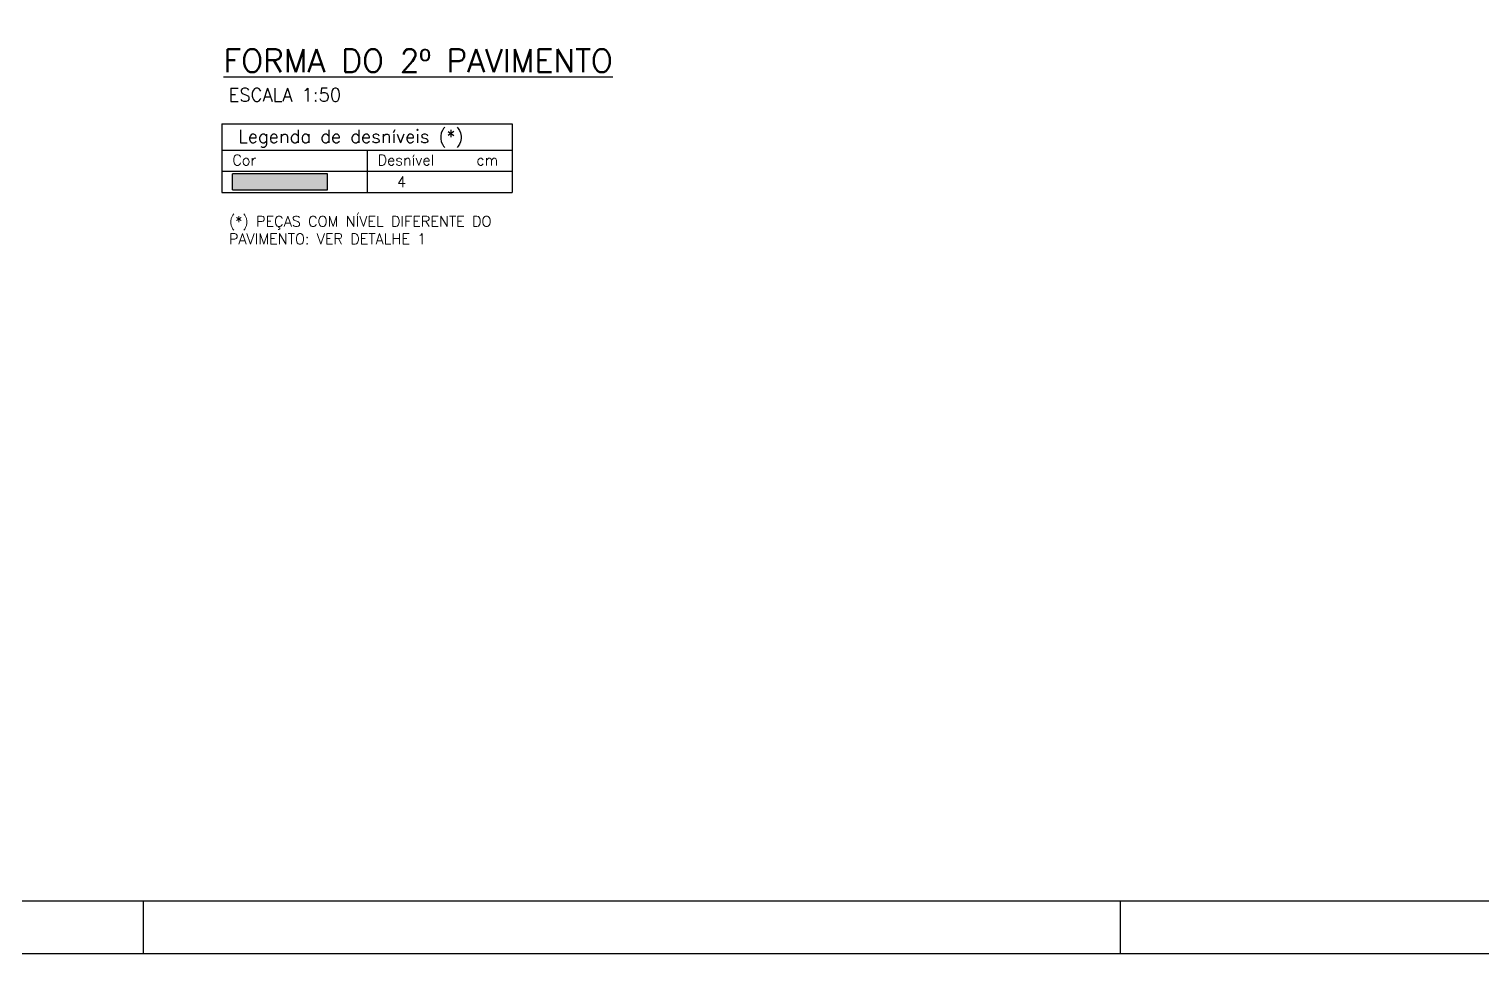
# Model space of a CAD drawing. Extents: x 0 to 6870, y 0 to 4205.
# Drawn here: x 3987 to 5362, y 0 to 875 of the extents above; entities that cross this region are included whole.
import ezdxf

# ---------------------------------------------------------------- set-up
doc = ezdxf.new("R2010")
doc.units = 0
doc.header["$LTSCALE"] = 50
doc.header["$MEASUREMENT"] = 0
for name, color, linetype in [('AR-TEXTO_REGUA 120_1-200', 4, 'CONTINUOUS'), ('F-MARGEM', 1, 'CONTINUOUS'), ('F-TABELA-NÍVEIS', 1, 'CONTINUOUS'), ('F-TEXTO', 6, 'CONTINUOUS')]:
    doc.layers.add(name, color=color, linetype=linetype)
doc.layers.add('F-DESNIVEL-3', color=7, linetype='CONTINUOUS', true_color=0xd5c7ff)
doc.styles.add('MCP', font='romans.shx')
doc.styles.add('REGUA-120-esc1_200', font='simplex.shx', dxfattribs={"height": 0.6})
doc.styles.add('ROMANS', font='romans.shx')

# ---------------------------------------------------------------- blocks, each defined once
blk = doc.blocks.new('A0-1L')
at = {"layer": 'F-MARGEM', "color": 2}
for p, q in [((81.9, 1), (81.9, 0)), ((81.9, 1), (81.9, 0)), ((100.4, 1), (100.4, 0)), ((100.4, 1), (100.4, 0)), ((137.4, 0), (0, 0))]:
    blk.add_line(p, q, dxfattribs=at)
blk.add_lwpolyline([(0, 84.1), (137.4, 84.1), (137.4, 0), (0, 0)], close=True, dxfattribs=at)
at = {"layer": 'F-MARGEM', "color": 7}
blk.add_lwpolyline([(2.5, 83.1), (136.4, 83.1), (136.4, 1), (2.5, 1)], close=True, dxfattribs=at)

msp = doc.modelspace()

# ---------------------------------------------------------------- linework, layer by layer
at = {"layer": 'F-DESNIVEL-3'}
for points in [[(4179.5, 723.06), (4269.5, 723.06), (4269.5, 738.06)], [(4179.5, 723.06), (4269.5, 738.06), (4179.5, 738.06)]]:
    msp.add_solid(points, dxfattribs=at)
at = {"layer": 'F-TABELA-NÍVEIS'}
for p, q in [((4169.5, 785.56), (4444.5, 785.56)), ((4169.5, 785.56), (4169.5, 760.56)), ((4444.5, 785.56), (4444.5, 760.56)), ((4169.5, 760.56), (4444.5, 760.56)), ((4169.5, 760.56), (4169.5, 740.56)), ((4307, 760.56), (4307, 740.56)), ((4444.5, 760.56), (4444.5, 740.56)), ((4169.5, 740.56), (4444.5, 740.56)), ((4169.5, 740.56), (4169.5, 720.56)), ((4269.5, 738.06), (4179.5, 738.06)), ((4179.5, 723.06), (4179.5, 738.06)), ((4269.5, 723.06), (4269.5, 738.06)), ((4307, 740.56), (4307, 720.56)), ((4444.5, 740.56), (4444.5, 720.56)), ((4169.5, 720.56), (4444.5, 720.56)), ((4179.5, 723.06), (4269.5, 723.06))]:
    msp.add_line(p, q, dxfattribs=at)

# ---------------------------------------------------------------- block references
at = {"layer": 'F-MARGEM', "xscale": 50, "yscale": 50, "zscale": 50}
msp.add_blockref('A0-1L', (0, 0), dxfattribs=at)

# ---------------------------------------------------------------- texts
at = {"layer": 'AR-TEXTO_REGUA 120_1-200', "color": 2, "style": 'REGUA-120-esc1_200'}
msp.add_text('ESCALA 1:50', height=12.5, dxfattribs=at).set_placement((4175.92, 806.73))
at = {"layer": 'F-TABELA-NÍVEIS', "color": 3, "style": 'MCP'}
msp.add_text('Legenda de desníveis (*)', height=12.5, dxfattribs=at).set_placement((4184.98, 767.36))
at = {"layer": 'F-TABELA-NÍVEIS', "color": 2, "style": 'MCP'}
for s, p in [('Cor', (4179.5, 746.18)), ('Desnível', (4317, 746.18)), ('cm', (4410.54, 746.18)), ('4', (4335.46, 725.56))]:
    msp.add_text(s, height=10, dxfattribs=at).set_placement(p)
at = {"layer": 'F-TABELA-NÍVEIS', "style": 'MCP'}
msp.add_text('4', height=10, dxfattribs=at).set_placement((4335.46, 725.56))
at = {"layer": 'F-TABELA-NÍVEIS', "color": 2, "insert": (4176.23, 698.24), "char_height": 10, "width": 276.9593, "attachment_point": 1, "style": 'MCP'}
msp.add_mtext('(*) PEÇAS COM NÍVEL DIFERENTE DO PAVIMENTO: VER DETALHE 1', dxfattribs=at)
at = {"layer": 'F-TEXTO', "style": 'ROMANS'}
msp.add_text('%%UFORMA DO 2º PAVIMENTO', height=21.875, dxfattribs=at).set_placement((4171.08, 834.34))

doc.saveas('drawing.dxf')
